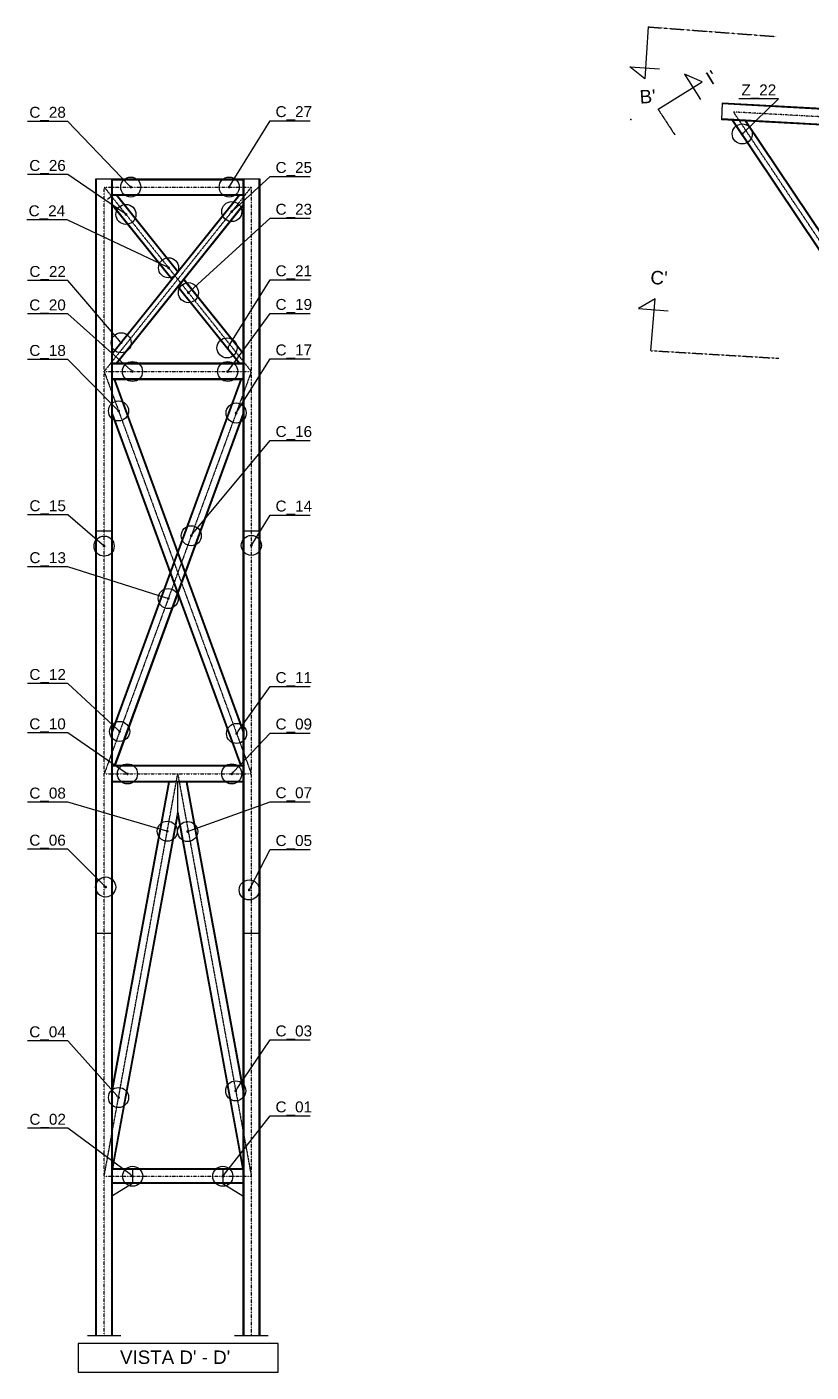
# Model space of a CAD drawing. Header units: metres. Extents: x 11 to 152679, y -40 to 137873.
# Drawn here: x 84939 to 108330, y 25589 to 65705 of the extents above; entities that cross this region are included whole.
import ezdxf
from ezdxf import colors
from ezdxf.entities.mleader import LeaderData, LeaderLine
from ezdxf.enums import TextEntityAlignment as Align
from ezdxf.math import Vec2, Vec3

# ---------------------------------------------------------------- set-up
doc = ezdxf.new("R2010")
doc.units = ezdxf.units.M
doc.linetypes.add('ASSI', pattern=[0.8, 0.4, -0.2, 0, -0.2])
doc.linetypes.add('CENTER', pattern=[2, 1.25, -0.25, 0.25, -0.25])
for name, color, linetype in [('Assi', 6, 'ASSI'), ('CA3', 6, 'Continuous'), ('CA7', 2, 'Continuous'), ('G', 5, 'Continuous'), ('Scritte 0.2mm', 4, 'Continuous'), ('TRAT7', 2, 'CENTER')]:
    doc.layers.add(name, color=color, linetype=linetype)
doc.styles.add('Interprogetti Swis', font='swissl.ttf')
doc.styles.get("Standard").update_dxf_attribs({"font": 'arial.ttf'})

# ---------------------------------------------------------------- blocks, each defined once
blk = doc.blocks.new('_Dot')
at = {"color": 0, "linetype": 'ByBlock', "lineweight": -2}
blk.add_line((-0.5, 0), (-1, 0), dxfattribs=at)
at = {"color": 0, "linetype": 'ByBlock', "const_width": 0.5}
blk.add_lwpolyline([(-0.25, 0, 1), (0.25, 0, 1)], format="xyb", close=True, dxfattribs=at)

msp = doc.modelspace()

# ---------------------------------------------------------------- linework, layer by layer
msp.add_line((87493.0216, 60678.7037), (87343.0101, 60558.2117))
for centre in [(106275.7384, 62513.0663), (88035.498, 60928.7037), (90973.8506, 60928.7037), (87893.4109, 60113.8651), (91049.6768, 60197.8618), (89164.9355, 58520.8389), (89756.4159, 57779.8042), (87750.8625, 56284.8725), (90907.8579, 56133.1067), (88088.3041, 55428.7037), (90929.844, 55428.7037), (87673.2958, 54252.5772), (91180.3159, 54191.2622), (89841.2062, 50530.8932), (87243.0216, 50220.5827), (91633.0216, 50242.4311), (89155.9172, 48657.7004), (87705.6915, 44693.6033), (91192.3476, 44633.4789), (87939.4353, 43428.9252), (91049.1397, 43428.9252), (89125.2178, 41718.8364), (89734.9727, 41709.7982), (87288.7892, 40054.7759), (91569.7892, 39968.296), (91167.1314, 33975.9329), (87672.6059, 33777.4497), (88093.0216, 31428.9252), (90783.0216, 31428.9252)]:
    msp.add_circle(centre, 299.1796)
at = {"layer": 'Assi'}
for p, q in [((146968.5956, 60928.9252), (106017.6477, 63165.8707)), ((109837.0427, 57457.2363), (106017.6477, 63165.8707)), ((87243.0216, 26678.9252), (87243.0216, 60928.7037)), ((91633.0216, 60928.7037), (87243.0216, 55428.7037)), ((87243.0216, 60928.7037), (91633.0216, 55428.7037)), ((87243.0216, 60928.7037), (91633.0216, 60928.7037)), ((91633.0216, 60928.7037), (91633.0216, 26678.9252)), ((87243.0216, 55428.7037), (91633.0216, 43428.9252)), ((87243.0216, 55428.7037), (91633.0216, 43428.9252)), ((91633.0216, 55428.7037), (87243.0216, 43428.9252)), ((87243.0216, 55428.7037), (91633.0216, 55428.7037)), ((87243.0216, 31428.9252), (89438.0216, 43428.9252)), ((87243.0216, 43428.9252), (91633.0216, 43428.9252)), ((89438.0216, 43428.9252), (91633.0216, 31428.9252)), ((87243.0216, 31428.9252), (91633.0216, 31428.9252))]:
    msp.add_line(p, q, dxfattribs=at)
at = {"layer": 'CA3'}
for p, q in [((86993.0216, 26678.9252), (86993.0216, 61178.7037)), ((86993.0216, 61178.7037), (87493.0216, 61178.7037)), ((87018.0216, 26678.9252), (87018.0216, 61178.7037)), ((87468.0216, 26678.9252), (87468.0216, 61178.7037)), ((87493.0216, 26678.9252), (87493.0216, 61178.7037)), ((87493.0216, 61173.7037), (91383.0216, 61173.7037)), ((87493.0216, 61148.7037), (91383.0216, 61148.7037)), ((91383.0216, 61178.7037), (91383.0216, 26678.9252)), ((91383.0216, 61178.7037), (91883.0216, 61178.7037)), ((91408.0216, 61178.7037), (91408.0216, 26678.9252)), ((91858.0216, 61178.7037), (91858.0216, 26678.9252)), ((91883.0216, 61178.7037), (91883.0216, 26678.9252)), ((87493.0216, 60708.7037), (91383.0216, 60708.7037)), ((91258.6915, 60683.7037), (87493.0216, 55985.9588)), ((91276.4321, 60683.7037), (87493.0216, 55963.166)), ((87493.0216, 60683.7037), (91383.0216, 60683.7037)), ((87599.6069, 60683.7037), (89429.151, 58403.3757)), ((87617.3474, 60683.7037), (89438.0216, 58414.7722)), ((87493.0216, 60394.2414), (89263.145, 58190.1001)), ((87493.0216, 60371.4486), (89254.2745, 58178.7037)), ((91383.0216, 60394.2414), (87599.9424, 55674.1294)), ((91383.0216, 60371.4486), (87617.683, 55674.1294)), ((89621.7687, 58178.7037), (91383.0216, 55985.9588)), ((89438.0216, 57942.6353), (91258.3644, 55674.1294)), ((89446.8921, 57954.0317), (91276.1049, 55674.1294)), ((89612.8981, 58167.3073), (91383.0216, 55963.166)), ((91383.0216, 55674.1294), (87493.0216, 55674.1294)), ((91383.0216, 55649.1294), (87493.0216, 55649.1294)), ((91383.0216, 55209.1294), (87493.0216, 55209.1294)), ((91383.0216, 55184.1294), (87493.0216, 55184.1294)), ((91330.5828, 55184.1294), (87493.0216, 44694.4064)), ((91309.2864, 55184.1294), (87493.0216, 44752.6186)), ((87545.4604, 55184.1294), (91383.0216, 44694.4064)), ((87566.7568, 55184.1294), (91383.0216, 44752.6186)), ((87493.0216, 54163.2225), (91330.2713, 43674.3509)), ((91383.0216, 54163.2225), (87545.7719, 43674.3509)), ((87493.0216, 54105.0103), (91308.9749, 43674.3509)), ((91383.0216, 54105.0103), (87567.0683, 43674.3509)), ((86993.0216, 50679.215), (87493.0216, 50679.215)), ((91383.0216, 50679.215), (91883.0216, 50679.215)), ((91383.0216, 43674.3509), (87493.0216, 43674.3509)), ((91383.0216, 43654.3509), (87493.0216, 43654.3509)), ((91383.0216, 43204.3509), (87493.0216, 43204.3509)), ((87493.0216, 33969.3981), (89191.0913, 43184.3509)), ((87493.0216, 34083.2912), (89170.7738, 43184.3509)), ((91383.0216, 43184.3509), (87493.0216, 43184.3509)), ((89438.0216, 42289.994), (89438.0216, 43184.3509)), ((89684.9518, 43184.3509), (91383.0216, 33969.3981)), ((89705.2694, 43184.3509), (91383.0216, 34083.2912)), ((87493.0216, 31691.5357), (89438.0216, 42289.994)), ((87505.8126, 31649.3509), (89438.0216, 42176.1009)), ((89438.0216, 42289.994), (91383.0216, 31691.5357)), ((89438.0216, 42176.1009), (91370.2306, 31649.3509)), ((86993.0216, 38679.215), (87493.0216, 38679.215)), ((91383.0216, 38679.215), (91883.0216, 38679.215)), ((91383.0216, 31649.3509), (87493.0216, 31649.3509)), ((91383.0216, 31629.3509), (87493.0216, 31629.3509)), ((88093.0216, 31649.3509), (88093.0216, 31209.3509)), ((90783.0216, 31649.3509), (90783.0216, 31209.3509)), ((91383.0216, 31229.3509), (87493.0216, 31229.3509)), ((88093.0216, 31209.3509), (87493.0216, 30849.3509)), ((91383.0216, 31209.3509), (87493.0216, 31209.3509)), ((88571.5071, 31209.3509), (88077.0071, 31209.3509)), ((90783.0216, 31209.3509), (91383.0216, 30849.3509))]:
    msp.add_line(p, q, dxfattribs=at)
at = {"layer": 'CA7'}
for p, q in [((86743.0216, 26678.9252), (87743.0216, 26678.9252)), ((91133.0216, 26678.9252), (92133.0216, 26678.9252))]:
    msp.add_line(p, q, dxfattribs=at)
for points in [[(103467.6328, 65705.1606), (103366.1716, 64155.4815), (102919.8643, 64514.0364), (103805.8067, 64456.0316)], [(103765.1802, 63249.5489), (105083.0304, 64071.1757), (104556.1477, 64295.1099), (105025.8669, 63541.7027)], [(103548.1337, 56050.8965), (103675.7699, 57598.6396), (103181.5675, 57309.6485), (104066.4032, 57236.6796)]]:
    msp.add_lwpolyline(points, dxfattribs=at)
msp.add_lwpolyline([(86466.7712, 25589.3329), (92429.821, 25589.3329), (92429.821, 26440.3053), (86466.7712, 26440.3053)], close=True, dxfattribs=at)
at = {"layer": 'G'}
for p, q in [((105680.724, 63434.6479), (105653.4521, 62935.3922)), ((138668.5956, 61607.6481), (105679.3604, 63409.6851)), ((139268.5956, 61599.9104), (105680.724, 63434.6479)), ((138668.5956, 61131.94), (105653.4521, 62935.3922)), ((138668.5956, 61156.9773), (105654.8157, 62960.355)), ((109457.1201, 57728.3623), (105985.4604, 62917.2562)), ((109477.7255, 57727.2367), (106006.0659, 62916.1307)), ((109848.6245, 57706.9763), (106376.9648, 62895.8703)), ((109852.0266, 57731.5637), (106397.5703, 62894.7447))]:
    msp.add_line(p, q, dxfattribs=at)
for p in [(102947.959, 62942.6694), (106017.6477, 62942.6694)]:
    msp.add_point(p, dxfattribs=at)
at = {"layer": 'TRAT7'}
for p, q in [((103467.6328, 65705.1606), (107285.0518, 65418.4225)), ((103765.1802, 63249.5489), (104266.3078, 62484.7018)), ((103548.1337, 56050.8965), (107369.4752, 55822.3026))]:
    msp.add_line(p, q, dxfattribs=at)

# ---------------------------------------------------------------- texts
at = {"layer": 'CA7'}
for s, rotation, p in [("I'", 31.4456532, (105463.8509, 64029.1336)), ("B'", 3.95342602, (103467.2996, 63431.8526)), ("C'", 357.05204042, (103782.6465, 58025.2689))]:
    msp.add_text(s, height=400, rotation=rotation, dxfattribs=at).set_placement(p, align=Align.CENTER)
msp.add_text("VISTA D' - D'", height=400, dxfattribs=at).set_placement((89360.8509, 25833.5841), align=Align.CENTER)

# ---------------------------------------------------------------- leaders
at = {"layer": 'Scritte 0.2mm', "ltscale": 0.02}
ml = msp.add_multileader_mtext('Standard', dxfattribs=at)
ml.set_content('\\A1;Z_22', color=256, style='Interprogetti Swis')
ml.set_leader_properties(color=7)
ml.set_arrow_properties(name='DOT')
ml.build(insert=Vec2(0, 0))
ml.multileader.update_dxf_attribs({"has_dogleg": 0, "text_left_attachment_type": 6, "text_right_attachment_type": 6, "dogleg_length": 0.36, "arrow_head_size": 81.5508})
ctx = ml.context
ctx.base_point, ctx.char_height, ctx.arrow_head_size, ctx.landing_gap_size, ctx.plane_origin = Vec3(106088.0736, 63556.167), 326.20325, 81.5508, 163.1016, Vec3(95638.9908, 69209.3264)
ctx.left_attachment, ctx.right_attachment = 6, 6
notes = []
notes.append((ctx, [(0, (1, 1, 0), (107941.5193, 63556.167), (-1, 0), 587.1659, [(0, [(106275.7384, 62513.0663)], 0, [])])]))
ctx.mtext.insert, ctx.mtext.flow_direction = Vec3(106251.1752, 63989.3331), 5
ml = msp.add_multileader_mtext('Standard', dxfattribs=at)
ml.set_content('\\A1;C_28', color=256, style='Interprogetti Swis')
ml.set_leader_properties(color=7)
ml.set_arrow_properties(name='DOT')
ml.build(insert=Vec2(0, 0))
ml.multileader.update_dxf_attribs({"has_dogleg": 0, "text_left_attachment_type": 6, "text_right_attachment_type": 6, "dogleg_length": 0.36, "arrow_head_size": 81.5508})
ctx = ml.context
ctx.base_point, ctx.char_height, ctx.arrow_head_size, ctx.landing_gap_size, ctx.plane_origin = Vec3(84848.9325, 62888.7731), 326.20325, 81.5508, 163.1016, Vec3(98522.2456, 67366.5297)
ctx.left_attachment, ctx.right_attachment = 6, 6
notes.append((ctx, [(1, (1, 1, 0), (86160.1262, 62888.7731), (-1, 0), 0.18, [(0, [(88035.498, 60928.7037)], 0, [])])]))
ctx.mtext.insert, ctx.mtext.flow_direction = Vec3(85012.0341, 63321.9392), 5
ml = msp.add_multileader_mtext('Standard', dxfattribs=at)
ml.set_content('\\A1;C_27', color=256, style='Interprogetti Swis')
ml.set_leader_properties(color=7)
ml.set_arrow_properties(name='DOT')
ml.build(insert=Vec2(0, 0))
ml.multileader.update_dxf_attribs({"has_dogleg": 0, "text_left_attachment_type": 6, "text_right_attachment_type": 6, "dogleg_length": 0.36, "arrow_head_size": 81.5508})
ctx = ml.context
ctx.base_point, ctx.char_height, ctx.arrow_head_size, ctx.landing_gap_size, ctx.plane_origin = Vec3(92192.509, 62908.5456), 326.20325, 81.5508, 163.1016, Vec3(101460.5983, 67366.104)
ctx.left_attachment, ctx.right_attachment = 6, 6
notes.append((ctx, [(0, (1, 1, 0), (91605.3432, 62908.5456), (1, 0), 587.1659, [(0, [(90973.8506, 60928.278)], 0, [])])]))
ctx.mtext.insert, ctx.mtext.flow_direction = Vec3(92355.6106, 63341.7116), 5
ml = msp.add_multileader_mtext('Standard', dxfattribs=at)
ml.set_content('\\A1;C_26', color=256, style='Interprogetti Swis')
ml.set_leader_properties(color=7)
ml.set_arrow_properties(name='DOT')
ml.build(insert=Vec2(0, 0))
ml.multileader.update_dxf_attribs({"has_dogleg": 0, "text_left_attachment_type": 6, "text_right_attachment_type": 6, "dogleg_length": 0.36, "arrow_head_size": 81.5508})
ctx = ml.context
ctx.base_point, ctx.char_height, ctx.arrow_head_size, ctx.landing_gap_size, ctx.plane_origin = Vec3(84847.1609, 61303.4943), 326.20325, 81.5508, 163.1016, Vec3(98380.1586, 66551.6911)
ctx.left_attachment, ctx.right_attachment = 6, 6
notes.append((ctx, [(1, (1, 1, 0), (86160.1262, 61303.4943), (-1, 0), 0.18, [(0, [(87893.4109, 60113.8651)], 0, [])])]))
ctx.mtext.insert, ctx.mtext.flow_direction = Vec3(85010.2625, 61736.6603), 5
ml = msp.add_multileader_mtext('Standard', dxfattribs=at)
ml.set_content('\\A1;C_25', color=256, style='Interprogetti Swis')
ml.set_leader_properties(color=7)
ml.set_arrow_properties(name='DOT')
ml.build(insert=Vec2(0, 0))
ml.multileader.update_dxf_attribs({"has_dogleg": 0, "text_left_attachment_type": 6, "text_right_attachment_type": 6, "dogleg_length": 0.36, "arrow_head_size": 81.5508})
ctx = ml.context
ctx.base_point, ctx.char_height, ctx.arrow_head_size, ctx.landing_gap_size, ctx.plane_origin = Vec3(92192.509, 61243.0563), 326.20325, 81.5508, 163.1016, Vec3(101536.4245, 66635.262)
ctx.left_attachment, ctx.right_attachment = 6, 6
notes.append((ctx, [(0, (1, 1, 0), (91605.3432, 61243.0563), (1, 0), 587.1659, [(0, [(91049.6768, 60197.4361)], 0, [])])]))
ctx.mtext.insert, ctx.mtext.flow_direction = Vec3(92355.6106, 61676.2224), 5
ml = msp.add_multileader_mtext('Standard', dxfattribs=at)
ml.set_content('\\A1;C_24', color=256, style='Interprogetti Swis')
ml.set_leader_properties(color=7)
ml.set_arrow_properties(name='DOT')
ml.build(insert=Vec2(0, 0))
ml.multileader.update_dxf_attribs({"has_dogleg": 0, "text_left_attachment_type": 6, "text_right_attachment_type": 6, "dogleg_length": 0.36, "arrow_head_size": 81.5508})
ctx = ml.context
ctx.base_point, ctx.char_height, ctx.arrow_head_size, ctx.landing_gap_size, ctx.plane_origin = Vec3(84826.3883, 59950.5987), 326.20325, 81.5508, 163.1016, Vec3(99651.6831, 64958.6649)
ctx.left_attachment, ctx.right_attachment = 6, 6
notes.append((ctx, [(1, (1, 1, 0), (86139.3537, 59950.5987), (-1, 0), 0.18, [(0, [(89164.9355, 58520.8389)], 0, [])])]))
ctx.mtext.insert, ctx.mtext.flow_direction = Vec3(84989.4899, 60383.7647), 5
ml = msp.add_multileader_mtext('Standard', dxfattribs=at)
ml.set_content('\\A1;C_23', color=256, style='Interprogetti Swis')
ml.set_leader_properties(color=7)
ml.set_arrow_properties(name='DOT')
ml.build(insert=Vec2(0, 0))
ml.multileader.update_dxf_attribs({"has_dogleg": 0, "text_left_attachment_type": 6, "text_right_attachment_type": 6, "dogleg_length": 0.36, "arrow_head_size": 81.5508})
ctx = ml.context
ctx.base_point, ctx.char_height, ctx.arrow_head_size, ctx.landing_gap_size, ctx.plane_origin = Vec3(92192.509, 59997.3153), 326.20325, 81.5508, 163.1016, Vec3(100243.1636, 64217.2044)
ctx.left_attachment, ctx.right_attachment = 6, 6
notes.append((ctx, [(0, (1, 1, 0), (91605.3432, 59997.3153), (1, 0), 587.1659, [(0, [(89756.4159, 57779.3785)], 0, [])])]))
ctx.mtext.insert, ctx.mtext.flow_direction = Vec3(92355.6106, 60430.4813), 5
ml = msp.add_multileader_mtext('Standard', dxfattribs=at)
ml.set_content('\\A1;C_22', color=256, style='Interprogetti Swis')
ml.set_leader_properties(color=7)
ml.set_arrow_properties(name='DOT')
ml.build(insert=Vec2(0, 0))
ml.multileader.update_dxf_attribs({"has_dogleg": 0, "text_left_attachment_type": 6, "text_right_attachment_type": 6, "dogleg_length": 0.36, "arrow_head_size": 81.5508})
ctx = ml.context
ctx.base_point, ctx.char_height, ctx.arrow_head_size, ctx.landing_gap_size, ctx.plane_origin = Vec3(84850.4827, 58141.7005), 326.20325, 81.5508, 163.1016, Vec3(98237.6101, 62722.6984)
ctx.left_attachment, ctx.right_attachment = 6, 6
notes.append((ctx, [(1, (1, 1, 0), (86160.1262, 58141.7005), (-1, 0), 0.18, [(0, [(87750.8625, 56284.8725)], 0, [])])]))
ctx.mtext.insert, ctx.mtext.flow_direction = Vec3(85013.5843, 58574.8666), 5
ml = msp.add_multileader_mtext('Standard', dxfattribs=at)
ml.set_content('\\A1;C_21', color=256, style='Interprogetti Swis')
ml.set_leader_properties(color=7)
ml.set_arrow_properties(name='DOT')
ml.build(insert=Vec2(0, 0))
ml.multileader.update_dxf_attribs({"has_dogleg": 0, "text_left_attachment_type": 6, "text_right_attachment_type": 6, "dogleg_length": 0.36, "arrow_head_size": 81.5508})
ctx = ml.context
ctx.base_point, ctx.char_height, ctx.arrow_head_size, ctx.landing_gap_size, ctx.plane_origin = Vec3(92192.509, 58161.2063), 326.20325, 81.5508, 163.1016, Vec3(101416.5917, 62570.507)
ctx.left_attachment, ctx.right_attachment = 6, 6
notes.append((ctx, [(0, (1, 1, 0), (91605.3432, 58161.2063), (1, 0), 587.1659, [(0, [(90929.844, 56132.681)], 0, [])])]))
ctx.mtext.insert, ctx.mtext.flow_direction = Vec3(92355.6106, 58594.3723), 5
ml = msp.add_multileader_mtext('Standard', dxfattribs=at)
ml.set_content('\\A1;C_20', color=256, style='Interprogetti Swis')
ml.set_leader_properties(color=7)
ml.set_arrow_properties(name='DOT')
ml.build(insert=Vec2(0, 0))
ml.multileader.update_dxf_attribs({"has_dogleg": 0, "text_left_attachment_type": 6, "text_right_attachment_type": 6, "dogleg_length": 0.36, "arrow_head_size": 81.5508})
ctx = ml.context
ctx.base_point, ctx.char_height, ctx.arrow_head_size, ctx.landing_gap_size, ctx.plane_origin = Vec3(84847.1609, 57144.198), 326.20325, 81.5508, 163.1016, Vec3(98575.0517, 61866.5297)
ctx.left_attachment, ctx.right_attachment = 6, 6
notes.append((ctx, [(1, (1, 1, 0), (86160.1262, 57144.198), (-1, 0), 0.18, [(0, [(88088.3041, 55428.7037)], 0, [])])]))
ctx.mtext.insert, ctx.mtext.flow_direction = Vec3(85010.2625, 57577.364), 5
ml = msp.add_multileader_mtext('Standard', dxfattribs=at)
ml.set_content('\\A1;C_19', color=256, style='Interprogetti Swis')
ml.set_leader_properties(color=7)
ml.set_arrow_properties(name='DOT')
ml.build(insert=Vec2(0, 0))
ml.multileader.update_dxf_attribs({"has_dogleg": 0, "text_left_attachment_type": 6, "text_right_attachment_type": 6, "dogleg_length": 0.36, "arrow_head_size": 81.5508})
ctx = ml.context
ctx.base_point, ctx.char_height, ctx.arrow_head_size, ctx.landing_gap_size, ctx.plane_origin = Vec3(92192.509, 57158.8193), 326.20325, 81.5508, 163.1016, Vec3(101416.5917, 61866.104)
ctx.left_attachment, ctx.right_attachment = 6, 6
notes.append((ctx, [(0, (1, 1, 0), (91605.3432, 57158.8193), (1, 0), 587.1659, [(0, [(90929.844, 55428.278)], 0, [])])]))
ctx.mtext.insert, ctx.mtext.flow_direction = Vec3(92355.6106, 57591.9854), 5
ml = msp.add_multileader_mtext('Standard', dxfattribs=at)
ml.set_content('\\A1;C_18', color=256, style='Interprogetti Swis')
ml.set_leader_properties(color=7)
ml.set_arrow_properties(name='DOT')
ml.build(insert=Vec2(0, 0))
ml.multileader.update_dxf_attribs({"has_dogleg": 0, "text_left_attachment_type": 6, "text_right_attachment_type": 6, "dogleg_length": 0.36, "arrow_head_size": 81.5508})
ctx = ml.context
ctx.base_point, ctx.char_height, ctx.arrow_head_size, ctx.landing_gap_size, ctx.plane_origin = Vec3(84848.9325, 55786.6847), 326.20325, 81.5508, 163.1016, Vec3(98160.0434, 60690.4031)
ctx.left_attachment, ctx.right_attachment = 6, 6
notes.append((ctx, [(1, (1, 1, 0), (86160.1262, 55786.6847), (-1, 0), 0.18, [(0, [(87673.2958, 54252.5772)], 0, [])])]))
ctx.mtext.insert, ctx.mtext.flow_direction = Vec3(85012.0341, 56219.8507), 5
ml = msp.add_multileader_mtext('Standard', dxfattribs=at)
ml.set_content('\\A1;C_17', color=256, style='Interprogetti Swis')
ml.set_leader_properties(color=7)
ml.set_arrow_properties(name='DOT')
ml.build(insert=Vec2(0, 0))
ml.multileader.update_dxf_attribs({"has_dogleg": 0, "text_left_attachment_type": 6, "text_right_attachment_type": 6, "dogleg_length": 0.36, "arrow_head_size": 81.5508})
ctx = ml.context
ctx.base_point, ctx.char_height, ctx.arrow_head_size, ctx.landing_gap_size, ctx.plane_origin = Vec3(92192.509, 55801.631), 326.20325, 81.5508, 163.1016, Vec3(101667.0635, 60628.6625)
ctx.left_attachment, ctx.right_attachment = 6, 6
notes.append((ctx, [(0, (1, 1, 0), (91605.3432, 55801.631), (1, 0), 587.1659, [(0, [(91180.3159, 54190.8365)], 0, [])])]))
ctx.mtext.insert, ctx.mtext.flow_direction = Vec3(92355.6106, 56234.797), 5
ml = msp.add_multileader_mtext('Standard', dxfattribs=at)
ml.set_content('\\A1;C_16', color=256, style='Interprogetti Swis')
ml.set_leader_properties(color=7)
ml.set_arrow_properties(name='DOT')
ml.build(insert=Vec2(0, 0))
ml.multileader.update_dxf_attribs({"has_dogleg": 0, "text_left_attachment_type": 6, "text_right_attachment_type": 6, "dogleg_length": 0.36, "arrow_head_size": 81.5508})
ctx = ml.context
ctx.base_point, ctx.char_height, ctx.arrow_head_size, ctx.landing_gap_size, ctx.plane_origin = Vec3(92192.509, 53369.2046), 326.20325, 81.5508, 163.1016, Vec3(100327.9538, 56968.2935)
ctx.left_attachment, ctx.right_attachment = 6, 6
notes.append((ctx, [(0, (1, 1, 0), (91605.3432, 53369.2046), (1, 0), 587.1659, [(0, [(89841.2062, 50530.4675)], 0, [])])]))
ctx.mtext.insert, ctx.mtext.flow_direction = Vec3(92355.6106, 53802.3706), 5
ml = msp.add_multileader_mtext('Standard', dxfattribs=at)
ml.set_content('\\A1;C_15', color=256, style='Interprogetti Swis')
ml.set_leader_properties(color=7)
ml.set_arrow_properties(name='DOT')
ml.build(insert=Vec2(0, 0))
ml.multileader.update_dxf_attribs({"has_dogleg": 0, "text_left_attachment_type": 6, "text_right_attachment_type": 6, "dogleg_length": 0.36, "arrow_head_size": 81.5508})
ctx = ml.context
ctx.base_point, ctx.char_height, ctx.arrow_head_size, ctx.landing_gap_size, ctx.plane_origin = Vec3(84851.3685, 51155.9332), 326.20325, 81.5508, 163.1016, Vec3(97729.7692, 56658.4087)
ctx.left_attachment, ctx.right_attachment = 6, 6
notes.append((ctx, [(1, (1, 1, 0), (86160.1262, 51155.9332), (-1, 0), 0.18, [(0, [(87243.0216, 50220.5827)], 0, [])])]))
ctx.mtext.insert, ctx.mtext.flow_direction = Vec3(85014.4701, 51589.0993), 5
ml = msp.add_multileader_mtext('Standard', dxfattribs=at)
ml.set_content('\\A1;C_14', color=256, style='Interprogetti Swis')
ml.set_leader_properties(color=7)
ml.set_arrow_properties(name='DOT')
ml.build(insert=Vec2(0, 0))
ml.multileader.update_dxf_attribs({"has_dogleg": 0, "text_left_attachment_type": 6, "text_right_attachment_type": 6, "dogleg_length": 0.36, "arrow_head_size": 81.5508})
ctx = ml.context
ctx.base_point, ctx.char_height, ctx.arrow_head_size, ctx.landing_gap_size, ctx.plane_origin = Vec3(92192.509, 51146.5106), 326.20325, 81.5508, 163.1016, Vec3(102119.7692, 56679.8314)
ctx.left_attachment, ctx.right_attachment = 6, 6
notes.append((ctx, [(0, (1, 1, 0), (91605.3432, 51146.5106), (1, 0), 587.1659, [(0, [(91633.0216, 50242.0054)], 0, [])])]))
ctx.mtext.insert, ctx.mtext.flow_direction = Vec3(92355.6106, 51579.6766), 5
ml = msp.add_multileader_mtext('Standard', dxfattribs=at)
ml.set_content('\\A1;C_13', color=256, style='Interprogetti Swis')
ml.set_leader_properties(color=7)
ml.set_arrow_properties(name='DOT')
ml.build(insert=Vec2(0, 0))
ml.multileader.update_dxf_attribs({"has_dogleg": 0, "text_left_attachment_type": 6, "text_right_attachment_type": 6, "dogleg_length": 0.36, "arrow_head_size": 81.5508})
ctx = ml.context
ctx.base_point, ctx.char_height, ctx.arrow_head_size, ctx.landing_gap_size, ctx.plane_origin = Vec3(84851.3685, 49606.3926), 326.20325, 81.5508, 163.1016, Vec3(99642.6648, 55095.5264)
ctx.left_attachment, ctx.right_attachment = 6, 6
notes.append((ctx, [(1, (1, 1, 0), (86160.1262, 49606.3926), (-1, 0), 0.18, [(0, [(89155.9172, 48657.7004)], 0, [])])]))
ctx.mtext.insert, ctx.mtext.flow_direction = Vec3(85014.4701, 50039.5586), 5
ml = msp.add_multileader_mtext('Standard', dxfattribs=at)
ml.set_content('\\A1;C_12', color=256, style='Interprogetti Swis')
ml.set_leader_properties(color=7)
ml.set_arrow_properties(name='DOT')
ml.build(insert=Vec2(0, 0))
ml.multileader.update_dxf_attribs({"has_dogleg": 0, "text_left_attachment_type": 6, "text_right_attachment_type": 6, "dogleg_length": 0.36, "arrow_head_size": 81.5508})
ctx = ml.context
ctx.base_point, ctx.char_height, ctx.arrow_head_size, ctx.landing_gap_size, ctx.plane_origin = Vec3(84850.4827, 46123.3631), 326.20325, 81.5508, 163.1016, Vec3(98192.4392, 51131.4293)
ctx.left_attachment, ctx.right_attachment = 6, 6
notes.append((ctx, [(1, (1, 1, 0), (86160.1262, 46123.3631), (-1, 0), 0.18, [(0, [(87705.6915, 44693.6033)], 0, [])])]))
ctx.mtext.insert, ctx.mtext.flow_direction = Vec3(85013.5843, 46556.5291), 5
ml = msp.add_multileader_mtext('Standard', dxfattribs=at)
ml.set_content('\\A1;C_11', color=256, style='Interprogetti Swis')
ml.set_leader_properties(color=7)
ml.set_arrow_properties(name='DOT')
ml.build(insert=Vec2(0, 0))
ml.multileader.update_dxf_attribs({"has_dogleg": 0, "text_left_attachment_type": 6, "text_right_attachment_type": 6, "dogleg_length": 0.36, "arrow_head_size": 81.5508})
ctx = ml.context
ctx.base_point, ctx.char_height, ctx.arrow_head_size, ctx.landing_gap_size, ctx.plane_origin = Vec3(92192.509, 46030.9794), 326.20325, 81.5508, 163.1016, Vec3(101679.0952, 51070.8791)
ctx.left_attachment, ctx.right_attachment = 6, 6
notes.append((ctx, [(0, (1, 1, 0), (91605.3432, 46030.9794), (1, 0), 587.1659, [(0, [(91192.3476, 44633.0532)], 0, [])])]))
ctx.mtext.insert, ctx.mtext.flow_direction = Vec3(92355.6106, 46464.1454), 5
ml = msp.add_multileader_mtext('Standard', dxfattribs=at)
ml.set_content('\\A1;C_10', color=256, style='Interprogetti Swis')
ml.set_leader_properties(color=7)
ml.set_arrow_properties(name='DOT')
ml.build(insert=Vec2(0, 0))
ml.multileader.update_dxf_attribs({"has_dogleg": 0, "text_left_attachment_type": 6, "text_right_attachment_type": 6, "dogleg_length": 0.36, "arrow_head_size": 81.5508})
ctx = ml.context
ctx.base_point, ctx.char_height, ctx.arrow_head_size, ctx.landing_gap_size, ctx.plane_origin = Vec3(84847.1609, 44650.1363), 326.20325, 81.5508, 163.1016, Vec3(98426.183, 49866.7511)
ctx.left_attachment, ctx.right_attachment = 6, 6
notes.append((ctx, [(1, (1, 1, 0), (86160.1262, 44650.1363), (-1, 0), 0.18, [(0, [(87939.4353, 43428.9252)], 0, [])])]))
ctx.mtext.insert, ctx.mtext.flow_direction = Vec3(85010.2625, 45083.3024), 5
ml = msp.add_multileader_mtext('Standard', dxfattribs=at)
ml.set_content('\\A1;C_09', color=256, style='Interprogetti Swis')
ml.set_leader_properties(color=7)
ml.set_arrow_properties(name='DOT')
ml.build(insert=Vec2(0, 0))
ml.multileader.update_dxf_attribs({"has_dogleg": 0, "text_left_attachment_type": 6, "text_right_attachment_type": 6, "dogleg_length": 0.36, "arrow_head_size": 81.5508})
ctx = ml.context
ctx.base_point, ctx.char_height, ctx.arrow_head_size, ctx.landing_gap_size, ctx.plane_origin = Vec3(92192.509, 44645.8479), 326.20325, 81.5508, 163.1016, Vec3(101535.8873, 49866.3254)
ctx.left_attachment, ctx.right_attachment = 6, 6
notes.append((ctx, [(0, (1, 1, 0), (91605.3432, 44645.8479), (1, 0), 587.1659, [(0, [(91049.1397, 43428.4995)], 0, [])])]))
ctx.mtext.insert, ctx.mtext.flow_direction = Vec3(92355.6106, 45079.0139), 5
ml = msp.add_multileader_mtext('Standard', dxfattribs=at)
ml.set_content('\\A1;C_08', color=256, style='Interprogetti Swis')
ml.set_leader_properties(color=7)
ml.set_arrow_properties(name='DOT')
ml.build(insert=Vec2(0, 0))
ml.multileader.update_dxf_attribs({"has_dogleg": 0, "text_left_attachment_type": 6, "text_right_attachment_type": 6, "dogleg_length": 0.36, "arrow_head_size": 81.5508})
ctx = ml.context
ctx.base_point, ctx.char_height, ctx.arrow_head_size, ctx.landing_gap_size, ctx.plane_origin = Vec3(84848.9325, 42586.5087), 326.20325, 81.5508, 163.1016, Vec3(99611.9655, 48156.6623)
ctx.left_attachment, ctx.right_attachment = 6, 6
notes.append((ctx, [(1, (1, 1, 0), (86160.1262, 42586.5087), (-1, 0), 0.18, [(0, [(89125.2178, 41718.8364)], 0, [])])]))
ctx.mtext.insert, ctx.mtext.flow_direction = Vec3(85012.0341, 43019.6747), 5
ml = msp.add_multileader_mtext('Standard', dxfattribs=at)
ml.set_content('\\A1;C_07', color=256, style='Interprogetti Swis')
ml.set_leader_properties(color=7)
ml.set_arrow_properties(name='DOT')
ml.build(insert=Vec2(0, 0))
ml.multileader.update_dxf_attribs({"has_dogleg": 0, "text_left_attachment_type": 6, "text_right_attachment_type": 6, "dogleg_length": 0.36, "arrow_head_size": 81.5508})
ctx = ml.context
ctx.base_point, ctx.char_height, ctx.arrow_head_size, ctx.landing_gap_size, ctx.plane_origin = Vec3(92192.509, 42596.2563), 326.20325, 81.5508, 163.1016, Vec3(100221.7203, 48147.1984)
ctx.left_attachment, ctx.right_attachment = 6, 6
notes.append((ctx, [(0, (1, 1, 0), (91605.3432, 42596.2563), (1, 0), 587.1659, [(0, [(89734.9727, 41709.3725)], 0, [])])]))
ctx.mtext.insert, ctx.mtext.flow_direction = Vec3(92355.6106, 43029.4223), 5
ml = msp.add_multileader_mtext('Standard', dxfattribs=at)
ml.set_content('\\A1;C_06', color=256, style='Interprogetti Swis')
ml.set_leader_properties(color=7)
ml.set_arrow_properties(name='DOT')
ml.build(insert=Vec2(0, 0))
ml.multileader.update_dxf_attribs({"has_dogleg": 0, "text_left_attachment_type": 6, "text_right_attachment_type": 6, "dogleg_length": 0.36, "arrow_head_size": 81.5508})
ctx = ml.context
ctx.base_point, ctx.char_height, ctx.arrow_head_size, ctx.landing_gap_size, ctx.plane_origin = Vec3(84847.1609, 41182.207), 326.20325, 81.5508, 163.1016, Vec3(97775.5368, 46492.6019)
ctx.left_attachment, ctx.right_attachment = 6, 6
notes.append((ctx, [(1, (1, 1, 0), (86160.1262, 41182.207), (-1, 0), 0.18, [(0, [(87288.7892, 40054.7759)], 0, [])])]))
ctx.mtext.insert, ctx.mtext.flow_direction = Vec3(85010.2625, 41615.373), 5
ml = msp.add_multileader_mtext('Standard', dxfattribs=at)
ml.set_content('\\A1;C_05', color=256, style='Interprogetti Swis')
ml.set_leader_properties(color=7)
ml.set_arrow_properties(name='DOT')
ml.build(insert=Vec2(0, 0))
ml.multileader.update_dxf_attribs({"has_dogleg": 0, "text_left_attachment_type": 6, "text_right_attachment_type": 6, "dogleg_length": 0.36, "arrow_head_size": 81.5508})
ctx = ml.context
ctx.base_point, ctx.char_height, ctx.arrow_head_size, ctx.landing_gap_size, ctx.plane_origin = Vec3(92192.509, 41170.8348), 326.20325, 81.5508, 163.1016, Vec3(102056.5368, 46405.6962)
ctx.left_attachment, ctx.right_attachment = 6, 6
notes.append((ctx, [(0, (1, 1, 0), (91605.3432, 41170.8348), (1, 0), 587.1659, [(0, [(91569.7892, 39967.8703)], 0, [])])]))
ctx.mtext.insert, ctx.mtext.flow_direction = Vec3(92355.6106, 41604.0008), 5
ml = msp.add_multileader_mtext('Standard', dxfattribs=at)
ml.set_content('\\A1;C_04', color=256, style='Interprogetti Swis')
ml.set_leader_properties(color=7)
ml.set_arrow_properties(name='DOT')
ml.build(insert=Vec2(0, 0))
ml.multileader.update_dxf_attribs({"has_dogleg": 0, "text_left_attachment_type": 6, "text_right_attachment_type": 6, "dogleg_length": 0.36, "arrow_head_size": 81.5508})
ctx = ml.context
ctx.base_point, ctx.char_height, ctx.arrow_head_size, ctx.landing_gap_size, ctx.plane_origin = Vec3(84847.1609, 35467.1995), 326.20325, 81.5508, 163.1016, Vec3(98159.3535, 40215.2756)
ctx.left_attachment, ctx.right_attachment = 6, 6
notes.append((ctx, [(1, (1, 1, 0), (86160.1262, 35467.1995), (-1, 0), 0.18, [(0, [(87672.6059, 33777.4497)], 0, [])])]))
ctx.mtext.insert, ctx.mtext.flow_direction = Vec3(85010.2625, 35900.3655), 5
ml = msp.add_multileader_mtext('Standard', dxfattribs=at)
ml.set_content('\\A1;C_03', color=256, style='Interprogetti Swis')
ml.set_leader_properties(color=7)
ml.set_arrow_properties(name='DOT')
ml.build(insert=Vec2(0, 0))
ml.multileader.update_dxf_attribs({"has_dogleg": 0, "text_left_attachment_type": 6, "text_right_attachment_type": 6, "dogleg_length": 0.36, "arrow_head_size": 81.5508})
ctx = ml.context
ctx.base_point, ctx.char_height, ctx.arrow_head_size, ctx.landing_gap_size, ctx.plane_origin = Vec3(92192.509, 35493.193), 326.20325, 81.5508, 163.1016, Vec3(101653.879, 40413.3332)
ctx.left_attachment, ctx.right_attachment = 6, 6
notes.append((ctx, [(0, (1, 1, 0), (91605.3432, 35493.193), (1, 0), 587.1659, [(0, [(91167.1314, 33975.5072)], 0, [])])]))
ctx.mtext.insert, ctx.mtext.flow_direction = Vec3(92355.6106, 35926.3591), 5
ml = msp.add_multileader_mtext('Standard', dxfattribs=at)
ml.set_content('\\A1;C_02', color=256, style='Interprogetti Swis')
ml.set_leader_properties(color=7)
ml.set_arrow_properties(name='DOT')
ml.build(insert=Vec2(0, 0))
ml.multileader.update_dxf_attribs({"has_dogleg": 0, "text_left_attachment_type": 6, "text_right_attachment_type": 6, "dogleg_length": 0.36, "arrow_head_size": 81.5508})
ctx = ml.context
ctx.base_point, ctx.char_height, ctx.arrow_head_size, ctx.landing_gap_size, ctx.plane_origin = Vec3(84850.4827, 32859.1107), 326.20325, 81.5508, 163.1016, Vec3(98579.7692, 37867.1768)
ctx.left_attachment, ctx.right_attachment = 6, 6
notes.append((ctx, [(1, (1, 1, 0), (86160.1262, 32859.1107), (-1, 0), 0.18, [(0, [(88093.0216, 31429.3509)], 0, [])])]))
ctx.mtext.insert, ctx.mtext.flow_direction = Vec3(85013.5843, 33292.2767), 5
ml = msp.add_multileader_mtext('Standard', dxfattribs=at)
ml.set_content('\\A1;C_01', color=256, style='Interprogetti Swis')
ml.set_leader_properties(color=7)
ml.set_arrow_properties(name='DOT')
ml.build(insert=Vec2(0, 0))
ml.multileader.update_dxf_attribs({"has_dogleg": 0, "text_left_attachment_type": 6, "text_right_attachment_type": 6, "dogleg_length": 0.36, "arrow_head_size": 81.5508})
ctx = ml.context
ctx.base_point, ctx.char_height, ctx.arrow_head_size, ctx.landing_gap_size, ctx.plane_origin = Vec3(92192.509, 33228.1798), 326.20325, 81.5508, 163.1016, Vec3(101269.7692, 37866.3254)
ctx.left_attachment, ctx.right_attachment = 6, 6
notes.append((ctx, [(0, (1, 1, 0), (91605.3432, 33228.1798), (1, 0), 587.1659, [(0, [(90783.0216, 31428.4995)], 0, [])])]))
ctx.mtext.insert, ctx.mtext.flow_direction = Vec3(92355.6106, 33661.3459), 5
for ctx, leaders in notes:
    for number, flags, end, landing, length, lines in leaders:
        leader = LeaderData()
        leader.index, (leader.has_last_leader_line, leader.has_dogleg_vector, leader.attachment_direction) = number, flags
        leader.last_leader_point, leader.dogleg_vector, leader.dogleg_length = Vec3(end), Vec3(landing), length
        for number, points, colour, breaks in lines:
            line = LeaderLine()
            line.index, line.vertices, line.color, line.breaks = number, Vec3.list(points), colors.encode_raw_color(colour), breaks
            leader.lines.append(line)
        ctx.leaders.append(leader)

doc.saveas('drawing.dxf')
